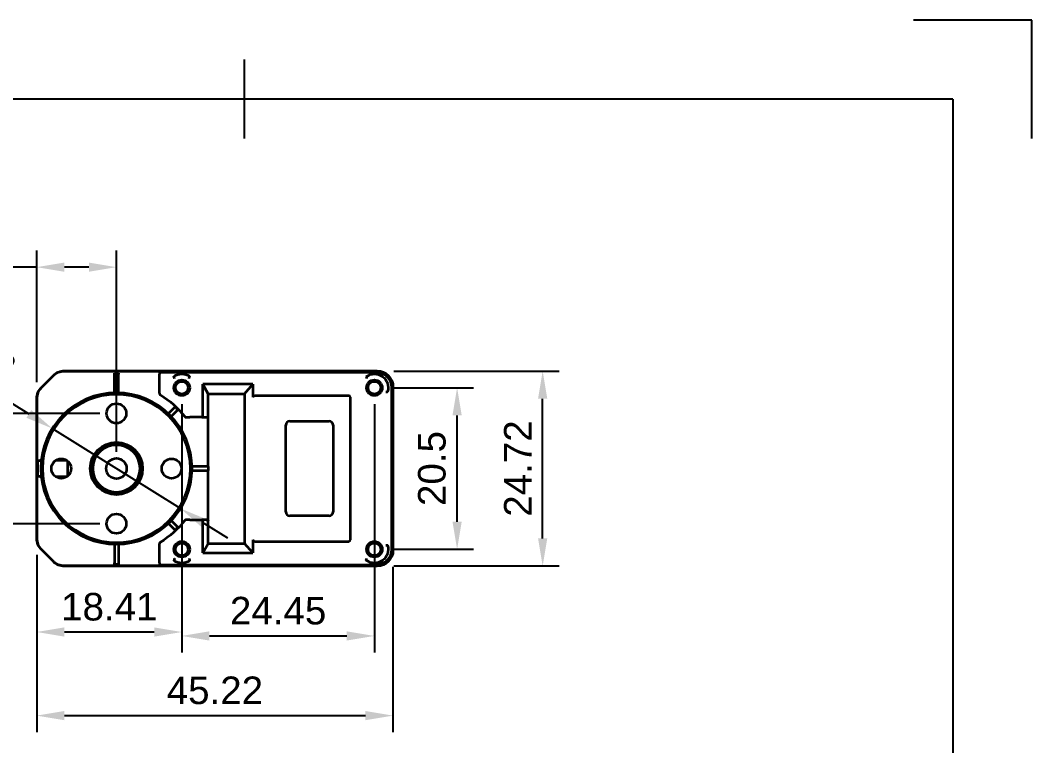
# Model space of a CAD drawing. Header units: millimetres. Extents: x 0 to 210, y 0 to 297.
# Drawn here: x 81.6 to 210, y 204.9 to 297 of the extents above; entities that cross this region are included whole.
import ezdxf

# ---------------------------------------------------------------- set-up
doc = ezdxf.new("R2010")
doc.units = ezdxf.units.MM
doc.header["$LTSCALE"] = 0.75
for name, color, linetype, lineweight in [('Border', 7, 'Continuous', 25), ('Dimensions', 7, 'Continuous', 18), ('可见', 7, 'Continuous', 35)]:
    doc.layers.add(name, color=color, linetype=linetype, lineweight=lineweight)
doc.styles.get("Standard").update_dxf_attribs({"font": 'arial.ttf'})
doc.dimstyles.new('ISO-25', dxfattribs={"dimtxt": 3.5, "dimasz": 3.5, "dimexe": 2.1, "dimexo": 2.1, "dimgap": 1.4, "dimtad": 1, "dimzin": 12, "dimdsep": 46, "dimtxsty": 'Standard', "dimcen": 0, "dimclrd": 256, "dimclre": 256, "dimclrt": 256, "dimazin": 3, "dimtp": 0.1, "dimtm": 0.1, "dimtfac": 0.714286, "dimtmove": 0, "dimatfit": 3, "dimfxl": 1, "dimtzin": 12, "dimarcsym": 0})

# ---------------------------------------------------------------- blocks, each defined once
blk = doc.blocks.new('ISO_A4(P)_SHEET')
at = {"layer": 'Border'}
for p, q in [((110, 292), (110, 282)), ((200, 287), (20, 287)), ((200, 287), (200, 10))]:
    blk.add_line(p, q, dxfattribs=at)
at = {"layer": 'Defpoints'}
for p, q in [((210, 297), (195, 297)), ((210, 282), (210, 297))]:
    blk.add_line(p, q, dxfattribs=at)
blk = doc.blocks.new('*D26')
at = {"layer": 'Defpoints', "color": 0, "transparency": 16777216}
for p in [(102.095775, 250.353035), (126.545775, 250.353035), (126.545775, 218.853035)]:
    blk.add_point(p, dxfattribs=at)
at = {"layer": 'Dimensions', "lineweight": -2, "transparency": 16777216}
for p, q in [((102.095775, 248.253035), (102.095775, 216.753035)), ((126.545775, 248.253035), (126.545775, 216.753035)), ((105.595775, 218.853035), (123.045775, 218.853035))]:
    blk.add_line(p, q, dxfattribs=at)
at = {"layer": 'Dimensions', "transparency": 16777216}
for points in [[(105.595775, 219.436368), (105.595775, 218.269701), (102.095775, 218.853035)], [(123.045775, 219.436368), (123.045775, 218.269701), (126.545775, 218.853035)]]:
    blk.add_solid(points, dxfattribs=at)
at = {"layer": 'Dimensions', "transparency": 16777216, "insert": (114.320775, 222.04004), "char_height": 3.5, "attachment_point": 5}
blk.add_mtext('24.45', dxfattribs=at)
blk = doc.blocks.new('*D27')
at = {"layer": 'Defpoints', "color": 0, "transparency": 16777216}
for p in [(83.684071, 231.235161), (102.095775, 229.853035), (83.684071, 219.353035)]:
    blk.add_point(p, dxfattribs=at)
at = {"layer": 'Dimensions', "lineweight": -2, "transparency": 16777216}
for p, q in [((83.684071, 229.135161), (83.684071, 217.253035)), ((102.095775, 227.753035), (102.095775, 217.253035)), ((98.595775, 219.353035), (87.184071, 219.353035))]:
    blk.add_line(p, q, dxfattribs=at)
at = {"layer": 'Dimensions', "transparency": 16777216}
for points in [[(87.184071, 219.936368), (87.184071, 218.769701), (83.684071, 219.353035)], [(98.595775, 219.936368), (98.595775, 218.769701), (102.095775, 219.353035)]]:
    blk.add_solid(points, dxfattribs=at)
at = {"layer": 'Dimensions', "transparency": 16777216, "insert": (92.889923, 222.54004), "char_height": 3.5, "attachment_point": 5}
blk.add_mtext('18.41', dxfattribs=at)
blk = doc.blocks.new('*D28')
at = {"layer": 'Defpoints', "color": 0, "transparency": 16777216}
for p in [(83.684071, 265.660314), (83.684071, 248.970908), (93.795775, 240.103035)]:
    blk.add_point(p, dxfattribs=at)
at = {"layer": 'Dimensions', "lineweight": -2, "transparency": 16777216}
for p, q in [((83.684071, 251.070908), (83.684071, 267.760314)), ((93.795775, 242.203035), (93.795775, 267.760314)), ((83.684071, 265.660314), (66.578478, 265.660314)), ((90.295775, 265.660314), (87.184071, 265.660314))]:
    blk.add_line(p, q, dxfattribs=at)
at = {"layer": 'Dimensions', "transparency": 16777216}
for points in [[(87.184071, 266.243647), (87.184071, 265.07698), (83.684071, 265.660314)], [(90.295775, 266.243647), (90.295775, 265.07698), (93.795775, 265.660314)]]:
    blk.add_solid(points, dxfattribs=at)
at = {"layer": 'Dimensions', "transparency": 16777216, "insert": (73.381275, 268.847319), "char_height": 3.5, "attachment_point": 5}
blk.add_mtext('10.11', dxfattribs=at)
blk = doc.blocks.new('*D29')
at = {"layer": 'Defpoints', "color": 0, "transparency": 16777216}
for p in [(126.545775, 250.353035), (137.045775, 250.353035), (126.545775, 229.853035)]:
    blk.add_point(p, dxfattribs=at)
at = {"layer": 'Dimensions', "lineweight": -2, "transparency": 16777216}
for p, q in [((128.645775, 250.353035), (139.145775, 250.353035)), ((137.045775, 233.353035), (137.045775, 246.853035)), ((128.645775, 229.853035), (139.145775, 229.853035))]:
    blk.add_line(p, q, dxfattribs=at)
at = {"layer": 'Dimensions', "transparency": 16777216}
for points in [[(136.462442, 246.853035), (137.629108, 246.853035), (137.045775, 250.353035)], [(136.462442, 233.353035), (137.629108, 233.353035), (137.045775, 229.853035)]]:
    blk.add_solid(points, dxfattribs=at)
at = {"layer": 'Dimensions', "transparency": 16777216, "insert": (133.85877, 240.103035), "char_height": 3.5, "attachment_point": 5, "rotation": 90}
blk.add_mtext('20.5', dxfattribs=at)
blk = doc.blocks.new('*D30')
at = {"layer": 'Defpoints', "color": 0, "transparency": 16777216}
for p in [(126.907555, 252.464739), (147.907555, 252.464739), (126.907555, 227.741331)]:
    blk.add_point(p, dxfattribs=at)
at = {"layer": 'Dimensions', "lineweight": -2, "transparency": 16777216}
for p, q in [((129.007555, 252.464739), (150.007555, 252.464739)), ((147.907555, 231.241331), (147.907555, 248.964739)), ((129.007555, 227.741331), (150.007555, 227.741331))]:
    blk.add_line(p, q, dxfattribs=at)
at = {"layer": 'Dimensions', "transparency": 16777216}
for points in [[(147.324222, 248.964739), (148.490889, 248.964739), (147.907555, 252.464739)], [(147.324222, 231.241331), (148.490889, 231.241331), (147.907555, 227.741331)]]:
    blk.add_solid(points, dxfattribs=at)
at = {"layer": 'Dimensions', "transparency": 16777216, "insert": (144.750393, 240.103035), "char_height": 3.5, "attachment_point": 5, "rotation": 90}
blk.add_mtext('24.72', dxfattribs=at)
blk = doc.blocks.new('*D31')
at = {"layer": 'Defpoints', "color": 0, "transparency": 16777216}
for p in [(83.684071, 231.235161), (128.907479, 229.741178), (128.907479, 208.741178)]:
    blk.add_point(p, dxfattribs=at)
at = {"layer": 'Dimensions', "lineweight": -2, "transparency": 16777216}
for p, q in [((83.684071, 229.135161), (83.684071, 206.641178)), ((128.907479, 227.641178), (128.907479, 206.641178)), ((87.184071, 208.741178), (125.407479, 208.741178))]:
    blk.add_line(p, q, dxfattribs=at)
at = {"layer": 'Dimensions', "transparency": 16777216}
for points in [[(87.184071, 209.324512), (87.184071, 208.157845), (83.684071, 208.741178)], [(125.407479, 209.324512), (125.407479, 208.157845), (128.907479, 208.741178)]]:
    blk.add_solid(points, dxfattribs=at)
at = {"layer": 'Dimensions', "transparency": 16777216, "insert": (106.295775, 211.928184), "char_height": 3.5, "attachment_point": 5}
blk.add_mtext('45.22', dxfattribs=at)
blk = doc.blocks.new('*D39')
at = {"layer": 'Defpoints', "color": 0, "transparency": 16777216}
for p in [(85.650283, 245.183484), (101.941267, 235.022586)]:
    blk.add_point(p, dxfattribs=at)
at = {"layer": 'Dimensions', "lineweight": -2, "transparency": 16777216}
for p, q in [((66.420496, 257.177352), (82.680573, 247.035731)), ((101.941267, 235.022586), (85.650283, 245.183484)), ((104.910978, 233.170339), (107.880688, 231.318092))]:
    blk.add_line(p, q, dxfattribs=at)
at = {"layer": 'Dimensions', "transparency": 16777216}
for points in [[(82.989281, 247.530683), (82.371865, 246.540779), (85.650283, 245.183484)], [(105.219685, 233.66529), (104.60227, 232.675387), (101.941267, 235.022586)]]:
    blk.add_solid(points, dxfattribs=at)
at = {"layer": 'Dimensions', "transparency": 16777216, "insert": (74.804087, 255.819858), "char_height": 3.5, "attachment_point": 5, "rotation": 328.04770387}
blk.add_mtext('∅19.2', dxfattribs=at)
blk = doc.blocks.new('*D40')
at = {"layer": 'Defpoints', "color": 0, "transparency": 16777216}
for p in [(93.795775, 247.103033), (72.795775, 233.103037), (93.795775, 233.103037)]:
    blk.add_point(p, dxfattribs=at)
at = {"layer": 'Dimensions', "lineweight": -2, "transparency": 16777216}
for p, q in [((91.695775, 247.103033), (70.695775, 247.103033)), ((72.795775, 243.603033), (72.795775, 236.603037)), ((91.695775, 233.103037), (70.695775, 233.103037))]:
    blk.add_line(p, q, dxfattribs=at)
at = {"layer": 'Dimensions', "transparency": 16777216}
for points in [[(72.212442, 243.603033), (73.379108, 243.603033), (72.795775, 247.103033)], [(72.212442, 236.603037), (73.379108, 236.603037), (72.795775, 233.103037)]]:
    blk.add_solid(points, dxfattribs=at)
at = {"layer": 'Dimensions', "transparency": 16777216, "insert": (69.638613, 240.103035), "char_height": 3.5, "attachment_point": 5, "rotation": 90}
blk.add_mtext('14', dxfattribs=at)

msp = doc.modelspace()

# ---------------------------------------------------------------- linework, layer by layer
at = {"layer": '可见', "extrusion": (0, 1, 0)}
for p, q in [((84.27, 250.385, 4.7), (85.764, 251.879, 4.7)), ((85.764, 251.877, 4.8), (84.272, 250.384, 4.8)), ((87.178, 252.465, 4.7), (126.908, 252.465, 4.7)), ((126.906, 252.463, 4.8), (87.179, 252.463, 4.8)), ((94.046, 252.223, 14.753), (93.546, 252.223, 14.753)), ((93.546, 249.7, 14.8), (93.546, 252.077, 14.8)), ((94.046, 249.7, 14.8), (94.046, 252.077, 14.8)), ((99.257, 249.661, 14.8), (99.257, 252.077, 14.8)), ((99.488, 252.323, 14.8), (126.766, 252.323, 14.8)), ((104.746, 246.803, 16.3), (104.746, 250.803, 16.3)), ((111.121, 250.803, 16.3), (104.746, 250.803, 16.3)), ((105.446, 249.603, 15.44), (104.746, 250.803, 16.3)), ((110.046, 249.603, 15.44), (111.121, 250.803, 16.3)), ((111.121, 250.803, 16.3), (111.121, 249.17, 16.3)), ((128.906, 229.743, 4.8), (128.906, 250.463, 4.8)), ((128.907, 250.465, 4.7), (128.907, 229.741, 4.7)), ((105.446, 246.803, 15.44), (105.446, 249.603, 15.44)), ((105.446, 249.603, 15.44), (110.046, 249.603, 15.44)), ((110.046, 249.603, 15.44), (110.046, 230.603, 15.44)), ((123.302, 249.345, 16.3), (111.398, 249.345, 16.3)), ((123.499, 231.058, 16.3), (123.499, 249.148, 16.3)), ((128.766, 229.882, 14.8), (128.766, 250.324, 14.8)), ((83.684, 231.235, 4.7), (83.684, 248.971, 4.7)), ((83.686, 248.97, 4.8), (83.686, 231.236, 4.8)), ((101.256, 247.917, 14.8), (100.405, 247.066, 14.8)), ((101.61, 247.563, 14.8), (101.256, 247.917, 14.8)), ((100.758, 246.712, 14.8), (101.61, 247.563, 14.8)), ((104.651, 246.603, 16.1), (103.124, 246.603, 16.1)), ((104.651, 246.603, 16.1), (105.246, 246.603, 15.369)), ((105.446, 240.353, 14.8), (105.446, 246.803, 14.8)), ((115.296, 234.603, 18.2), (115.296, 245.603, 18.2)), ((115.796, 246.103, 18.2), (120.796, 246.103, 18.2)), ((121.296, 245.603, 18.2), (121.296, 234.603, 18.2)), ((83.791, 241.103, 12.3), (83.822, 241.103, 14.553)), ((83.791, 241.103, 12.3), (83.791, 239.103, 12.3)), ((84.248, 241.103, 14.8), (84.072, 241.103, 14.8)), ((87.546, 241.103, 14.8), (86.046, 241.103, 14.8)), ((87.596, 241.064, 14), (87.596, 239.143, 14)), ((105.446, 240.353, 14.8), (103.393, 240.353, 14.8)), ((105.446, 240.353, 14.7), (105.446, 239.853, 14.7)), ((83.822, 239.103, 14.553), (83.791, 239.103, 12.3)), ((84.072, 239.103, 14.8), (84.248, 239.103, 14.8)), ((86.046, 239.103, 14.8), (87.546, 239.103, 14.8)), ((103.393, 239.853, 14.8), (105.446, 239.853, 14.8)), ((105.446, 233.403, 14.8), (105.446, 239.853, 14.8)), ((120.796, 234.103, 18.2), (115.796, 234.103, 18.2)), ((100.405, 233.14, 14.8), (101.256, 232.289, 14.8)), ((101.61, 232.643, 14.8), (100.758, 233.494, 14.8)), ((101.256, 232.289, 14.8), (101.61, 232.643, 14.8)), ((103.124, 233.603, 16.1), (104.651, 233.603, 16.1)), ((105.246, 233.603, 15.369), (104.651, 233.603, 16.1)), ((104.746, 229.403, 16.3), (104.746, 233.403, 16.3)), ((105.446, 230.603, 15.44), (105.446, 233.403, 15.44)), ((93.546, 230.506, 14.8), (93.546, 228.129, 14.8)), ((94.046, 230.506, 14.8), (94.046, 228.129, 14.8)), ((99.257, 228.129, 14.8), (99.257, 230.545, 14.8)), ((104.746, 229.403, 16.3), (105.446, 230.603, 15.44)), ((105.446, 230.603, 15.44), (110.046, 230.603, 15.44)), ((111.121, 229.403, 16.3), (110.046, 230.603, 15.44)), ((111.121, 231.036, 16.3), (111.121, 229.403, 16.3)), ((111.398, 230.861, 16.3), (123.302, 230.861, 16.3)), ((85.764, 228.327, 4.7), (84.27, 229.821, 4.7)), ((84.272, 229.822, 4.8), (85.764, 228.329, 4.8)), ((104.746, 229.403, 16.3), (111.121, 229.403, 16.3)), ((126.908, 227.741, 4.7), (87.178, 227.741, 4.7)), ((87.179, 227.743, 4.8), (126.906, 227.743, 4.8)), ((93.546, 227.983, 14.753), (94.046, 227.983, 14.753)), ((99.488, 227.883, 14.8), (126.766, 227.883, 14.8))]:
    msp.add_line(p, q, dxfattribs=at)
at = {"layer": '可见'}
for centre, radius in [((102.096, 250.353, 16.3), 1), ((102.096, 250.353, 16.1), 0.8), ((126.546, 250.353, 16.3), 1), ((126.546, 250.353, 16.1), 0.8), ((93.796, 247.103, 18.35), 1.25), ((93.796, 240.103, 18.35), 3.325), ((93.796, 240.103, 18.05), 3.025), ((86.796, 240.103, 18.35), 1.25), ((93.796, 240.103, 18.9), 1.3), ((100.796, 240.103, 18.35), 1.25), ((93.796, 233.103, 18.35), 1.25), ((102.096, 229.853, 16.3), 1), ((102.096, 229.853, 16.1), 0.8), ((126.546, 229.853, 16.3), 1), ((126.546, 229.853, 16.1), 0.8)]:
    msp.add_circle(centre, radius, dxfattribs=at)
at = {"layer": '可见', "extrusion": (-7e-15, 0, -1)}
for centre, radius in [((-93.796, 240.103, -18.15), 9.6), ((-93.796, 240.103, -18.35), 9.4)]:
    msp.add_circle(centre, radius, dxfattribs=at)
at = {"layer": '可见', "extrusion": (1e-16, 0, -1)}
msp.add_circle((-93.796, 240.103, -18.65), 3, dxfattribs=at)
at = {"layer": '可见', "extrusion": (1.77e-14, -8.77e-14, -1)}
msp.add_arc((-87.178, 250.465, -4.7), 2, 44.99993, 90.00007, dxfattribs=at)
at = {"layer": '可见'}
for centre, radius, start, end in [((87.179, 250.463, 4.8), 2, 89.99981, 135.00019), ((85.686, 248.97, 4.8), 2, 134.99981, 180.00019), ((115.796, 245.603, 18.2), 0.5, 90, 180), ((120.796, 245.603, 18.2), 0.5, 0, 90), ((115.796, 234.603, 18.2), 0.5, 180, 270), ((120.796, 234.603, 18.2), 0.5, 270, 0), ((85.686, 231.236, 4.8), 2, 179.99981, 225.00019), ((87.179, 229.743, 4.8), 2, 224.99979, 270.00019)]:
    msp.add_arc(centre, radius, start, end, dxfattribs=at)
at = {"layer": '可见', "extrusion": (-1, 0, -1e-16)}
for centre, start, end in [((-252.077, 14.55, -93.546), 90, 125.69121), ((-228.129, 14.55, -93.546), 54.30879, 90)]:
    msp.add_arc(centre, 0.25, start, end, dxfattribs=at)
at = {"layer": '可见', "extrusion": (1, 0, 1e-16)}
for centre, start, end in [((252.077, 14.55, 94.046), 54.30879, 90), ((228.129, 14.55, 94.046), 90, 125.69121)]:
    msp.add_arc(centre, 0.25, start, end, dxfattribs=at)
at = {"layer": '可见', "extrusion": (1e-16, 0, -1)}
for centre, radius, start, end in [((-102.096, 250.353, -16.05), 1.75, 56.12339, 123.87661), ((-126.546, 250.353, -16.1), 1.75, 54.92607, 195.9986), ((-93.796, 240.103, -14.8), 10.891, 120.82721, 142.80974), ((-93.796, 240.103, -14.8), 10.891, 217.19026, 239.17279), ((-126.546, 229.853, -16.1), 1.75, 164.0014, 305.07393), ((-102.096, 229.853, -16.05), 1.75, 236.12339, 303.87661)]:
    msp.add_arc(centre, radius, start, end, dxfattribs=at)
at = {"layer": '可见', "extrusion": (-1.99e-14, 2.72e-14, -1)}
msp.add_arc((-85.684, 248.971, -4.7), 2, 359.99993, 45.00007, dxfattribs=at)
at = {"layer": '可见', "extrusion": (1.44096e-07, -1, -4.78357e-08)}
msp.add_arc((-154.769, 101.298, -246.603), 271.557, 341.42612, 341.707, dxfattribs=at)
at = {"layer": '可见', "extrusion": (0, 1, 0)}
msp.add_arc((-84.072, 14.55, 241.103), 0.25, 0.8, 90, dxfattribs=at)
at = {"layer": '可见', "extrusion": (0, -1, 0)}
msp.add_arc((84.072, 14.55, -239.103), 0.25, 90, 179.2, dxfattribs=at)
at = {"layer": '可见', "extrusion": (1.25143e-07, 1, -4.15701e-08)}
msp.add_arc((154.779, 101.301, 233.603), 271.567, 198.29301, 198.57387, dxfattribs=at)
at = {"layer": '可见', "extrusion": (-2e-14, -2.7e-14, -1)}
msp.add_arc((-85.684, 231.235, -4.7), 2, 314.99993, 0.00007, dxfattribs=at)
at = {"layer": '可见', "extrusion": (1.75e-14, 8.77e-14, -1)}
msp.add_arc((-87.178, 229.741, -4.7), 2, 269.99993, 315.00007, dxfattribs=at)
at = {"layer": '可见', "extrusion": (0, -0.999903, -0.013962)}
msp.add_ellipse((99.256, 252.333, 14.124), major_axis=(0.267, -0.009, 0.67), ratio=0.3466618, start_param=0.1370172, end_param=1.019379, dxfattribs=at)
at = {"layer": '可见', "extrusion": (-0.928449, 2.33035e-06, 0.371459)}
msp.add_ellipse((99.141, 252.076, 14.51), major_axis=(0.116, 0.005, 0.29), ratio=0.862072, start_param=-0.0125871, end_param=0.0417798, dxfattribs=at)
at = {"layer": '可见', "extrusion": (-1.06493e-05, 0.92395, 0.382514)}
msp.add_ellipse((125.816, 251.777, 16.119), major_axis=(-0.291, -0.029, 0.07), ratio=0.6057455, start_param=-0.5182409, end_param=-0.2603136, dxfattribs=at)
at = {"layer": '可见'}
for centre, major_axis, ratio, start_param, end_param in [((126.906, 250.463, 4.8), (1.414, 1.414), 0.9998051, 5.4978846, 7.068486), ((111.441, 249.142, 16.3), (-0.319, 0.045), 0.6209394, -1.3474132, 0.0873677), ((123.296, 249.142, 16.3), (0.146, 0.146), 0.9702875, 5.5128663, 7.0535043), ((111.441, 231.064, 16.3), (0.319, 0.045), 0.6209394, 3.0542249, 4.4890058), ((123.296, 231.064, 16.3), (-0.146, 0.146), 0.9702875, 2.3712736, 3.9119117), ((126.906, 229.743, 4.8), (-1.414, 1.414), 0.9998051, 2.356292, 3.9268933)]:
    msp.add_ellipse(centre, major_axis=major_axis, ratio=ratio, start_param=start_param, end_param=end_param, dxfattribs=at)
at = {"layer": '可见', "extrusion": (1e-16, 0, -1)}
for centre, major_axis, start_param, end_param in [((126.907, 250.465, 4.7), (1.414, 1.414), -0.7853601, 0.7853601), ((126.907, 229.741, 4.7), (-1.414, 1.414), 2.3562326, 3.9269527)]:
    msp.add_ellipse(centre, major_axis=major_axis, ratio=0.9999239, start_param=start_param, end_param=end_param, dxfattribs=at)
at = {"layer": '可见', "extrusion": (-1.14254e-11, 1, 4.36382e-11)}
msp.add_ellipse((103.123, 246.603, 16.05), major_axis=(0.0614, 0, 0.0005), ratio=0.8107932, start_param=3.4105302, end_param=4.7230264, dxfattribs=at)
at = {"layer": '可见', "extrusion": (-0.903126, 0, 0.429377)}
for centre, start_param, end_param in [((104.651, 246.803, 16.1), 4.712389, 6.2831853), ((104.651, 233.403, 16.1), 0, 1.5707963)]:
    msp.add_ellipse(centre, major_axis=(0.095, 0, 0.2), ratio=0.9031255, start_param=start_param, end_param=end_param, dxfattribs=at)
at = {"layer": '可见', "extrusion": (-0.334991, 0, 0.942221)}
msp.add_ellipse((105.246, 246.803, 15.369), major_axis=(0.2, 0, 0.071), ratio=0.9422213, start_param=4.712389, end_param=6.2831853, dxfattribs=at)
at = {"layer": '可见', "extrusion": (-1.18893e-11, -1, 4.46832e-11)}
msp.add_ellipse((103.124, 233.603, 16.05), major_axis=(0.0615, 0, 0.0004), ratio=0.8109786, start_param=1.5625879, end_param=2.8741065, dxfattribs=at)
at = {"layer": '可见', "extrusion": (0.334991, 0, -0.942221)}
msp.add_ellipse((105.246, 233.403, 15.369), major_axis=(0.2, 0, 0.071), ratio=0.9422213, start_param=4.712389, end_param=6.2831853, dxfattribs=at)
at = {"layer": '可见', "extrusion": (0, 0.999903, -0.013962)}
msp.add_ellipse((99.256, 227.873, 14.124), major_axis=(0.267, 0.009, 0.67), ratio=0.3466618, start_param=-1.019379, end_param=-0.1370172, dxfattribs=at)
at = {"layer": '可见', "extrusion": (-0.928449, -2.32973e-06, 0.371459)}
msp.add_ellipse((99.141, 228.13, 14.51), major_axis=(0.116, -0.005, 0.29), ratio=0.8620726, start_param=-0.0417798, end_param=0.0125871, dxfattribs=at)
at = {"layer": '可见', "extrusion": (-0.000130157, -0.923966, 0.382475)}
msp.add_ellipse((125.822, 228.429, 16.119), major_axis=(-0.297, 0.029, 0.071), ratio=0.599817, start_param=0.2546564, end_param=0.5099325, dxfattribs=at)
at = {"layer": '可见'}
for points, knots in [([(99.198, 252.327, 14.553), (99.202, 252.327, 14.56), (99.207, 252.326, 14.567), (99.226, 252.323, 14.598), (99.24, 252.317, 14.623), (99.257, 252.299, 14.667), (99.263, 252.286, 14.689), (99.267, 252.253, 14.729), (99.266, 252.233, 14.747), (99.262, 252.194, 14.772), (99.26, 252.171, 14.783), (99.257, 252.129, 14.795), (99.257, 252.11, 14.798), (99.257, 252.091, 14.8)], [0.210967233, 0.210967233, 0.210967233, 0.210967233, 0.213266661, 0.213266661, 0.221189323, 0.221189323, 0.22851054, 0.22851054, 0.235831758, 0.235831758, 0.242655001, 0.242655001, 0.248056301, 0.248056301, 0.248056301, 0.248056301]), ([(101.173, 251.535, 16.3), (101.172, 251.536, 16.3), (101.172, 251.537, 16.3), (101.166, 251.555, 16.3), (101.16, 251.573, 16.298), (101.148, 251.608, 16.29), (101.142, 251.625, 16.284), (101.127, 251.67, 16.263), (101.119, 251.697, 16.244), (101.105, 251.739, 16.198), (101.1, 251.755, 16.173), (101.096, 251.766, 16.146)], [-0.000241052, -0.000241052, -0.000241052, -0.000241052, 0, 0, 0.005641738, 0.005641738, 0.011249666, 0.011249666, 0.021296934, 0.021296934, 0.030336679, 0.030336679, 0.030336679, 0.030336679]), ([(103.019, 251.535, 16.3), (103.019, 251.536, 16.3), (103.019, 251.537, 16.3), (103.026, 251.555, 16.3), (103.032, 251.573, 16.298), (103.044, 251.608, 16.29), (103.049, 251.625, 16.284), (103.064, 251.67, 16.263), (103.073, 251.697, 16.244), (103.086, 251.739, 16.198), (103.092, 251.755, 16.173), (103.095, 251.766, 16.146)], [-0.080697196, -0.080697196, -0.080697196, -0.080697196, -0.080456143, -0.080456143, -0.074814406, -0.074814406, -0.069206477, -0.069206477, -0.059159209, -0.059159209, -0.050119464, -0.050119464, -0.050119464, -0.050119464]), ([(125.523, 251.766, 16.146), (125.519, 251.757, 16.167), (125.517, 251.745, 16.188), (125.517, 251.73, 16.207), (125.516, 251.715, 16.226), (125.517, 251.697, 16.242), (125.52, 251.677, 16.256), (125.522, 251.657, 16.27), (125.525, 251.634, 16.281), (125.529, 251.611, 16.288), (125.533, 251.587, 16.296), (125.538, 251.561, 16.3), (125.543, 251.535, 16.3)], [0, 0, 0, 0, 0.25, 0.25, 0.25, 0.5, 0.5, 0.5, 0.75, 0.75, 0.75, 1, 1, 1, 1]), ([(128.766, 250.324, 14.8), (128.766, 250.588, 14.803), (128.714, 250.85, 14.802), (128.511, 251.335, 14.804), (128.365, 251.554, 14.804), (127.996, 251.922, 14.804), (127.778, 252.068, 14.804), (127.293, 252.271, 14.802), (127.031, 252.323, 14.803), (126.766, 252.323, 14.8)], [-0.3147312, -0.3147312, -0.3147312, -0.3147312, -0.23531965, -0.23531965, -0.15736485, -0.15736485, -0.07942791, -0.07942791, -0.000001, -0.000001, -0.000001, -0.000001]), ([(99.257, 249.661, 14.8), (99.257, 249.641, 14.8), (99.26, 249.621, 14.8), (99.27, 249.582, 14.8), (99.278, 249.563, 14.8), (99.299, 249.526, 14.8), (99.312, 249.509, 14.8), (99.342, 249.479, 14.8), (99.359, 249.466, 14.8), (99.377, 249.455, 14.8)], [-0.024919882, -0.024919882, -0.024919882, -0.024919882, -0.01894864, -0.01894864, -0.012779265, -0.012779265, -0.006340067, -0.006340067, -0.000001, -0.000001, -0.000001, -0.000001]), ([(128.012, 249.849, 16.3), (128.038, 249.845, 16.3), (128.064, 249.84, 16.295), (128.088, 249.836, 16.285), (128.112, 249.832, 16.275), (128.135, 249.829, 16.26), (128.153, 249.826, 16.241), (128.172, 249.823, 16.223), (128.186, 249.821, 16.201), (128.196, 249.819, 16.177)], [0, 0, 0, 0, 0.3333333, 0.3333333, 0.3333333, 0.6666667, 0.6666667, 0.6666667, 1, 1, 1, 1]), ([(102.643, 233.603, 14.8), (102.627, 233.603, 14.8), (102.61, 233.601, 14.8), (102.577, 233.594, 14.8), (102.561, 233.588, 14.8), (102.531, 233.573, 14.8), (102.517, 233.564, 14.8), (102.492, 233.544, 14.8), (102.481, 233.532, 14.8), (102.472, 233.52, 14.8)], [-0.019744792, -0.019744792, -0.019744792, -0.019744792, -0.014761115, -0.014761115, -0.009664727, -0.009664727, -0.004734527, -0.004734527, -0.000001, -0.000001, -0.000001, -0.000001]), ([(99.377, 230.751, 14.8), (99.359, 230.74, 14.8), (99.342, 230.727, 14.8), (99.312, 230.697, 14.8), (99.299, 230.68, 14.8), (99.278, 230.643, 14.8), (99.27, 230.624, 14.8), (99.26, 230.585, 14.8), (99.257, 230.565, 14.8), (99.257, 230.545, 14.8)], [-0.024903126, -0.024903126, -0.024903126, -0.024903126, -0.018567479, -0.018567479, -0.012131765, -0.012131765, -0.005967399, -0.005967399, -0.000001, -0.000001, -0.000001, -0.000001]), ([(126.766, 227.883, 14.8), (127.031, 227.883, 14.803), (127.293, 227.935, 14.802), (127.778, 228.138, 14.804), (127.996, 228.284, 14.804), (128.364, 228.652, 14.804), (128.511, 228.871, 14.804), (128.714, 229.356, 14.802), (128.766, 229.618, 14.803), (128.766, 229.882, 14.8)], [-0.31462106, -0.31462106, -0.31462106, -0.31462106, -0.2352392, -0.2352392, -0.15732555, -0.15732555, -0.0793958, -0.0793958, -0.000001, -0.000001, -0.000001, -0.000001]), ([(128.012, 230.357, 16.3), (128.038, 230.361, 16.3), (128.064, 230.366, 16.295), (128.088, 230.37, 16.285), (128.112, 230.374, 16.275), (128.135, 230.377, 16.26), (128.153, 230.38, 16.241), (128.172, 230.383, 16.223), (128.186, 230.385, 16.201), (128.196, 230.387, 16.177)], [0, 0, 0, 0, 0.3333333, 0.3333333, 0.3333333, 0.6666667, 0.6666667, 0.6666667, 1, 1, 1, 1]), ([(101.173, 228.671, 16.3), (101.172, 228.67, 16.3), (101.172, 228.669, 16.3), (101.166, 228.651, 16.3), (101.16, 228.633, 16.298), (101.148, 228.598, 16.29), (101.142, 228.581, 16.284), (101.127, 228.536, 16.263), (101.119, 228.509, 16.244), (101.105, 228.467, 16.198), (101.1, 228.451, 16.173), (101.096, 228.44, 16.146)], [-0.080697196, -0.080697196, -0.080697196, -0.080697196, -0.080456143, -0.080456143, -0.074814406, -0.074814406, -0.069206477, -0.069206477, -0.059159209, -0.059159209, -0.050119464, -0.050119464, -0.050119464, -0.050119464]), ([(103.019, 228.671, 16.3), (103.019, 228.67, 16.3), (103.019, 228.669, 16.3), (103.026, 228.651, 16.3), (103.032, 228.633, 16.298), (103.044, 228.598, 16.29), (103.049, 228.581, 16.284), (103.064, 228.536, 16.263), (103.073, 228.509, 16.244), (103.086, 228.467, 16.198), (103.092, 228.451, 16.173), (103.095, 228.44, 16.146)], [-0.000241052, -0.000241052, -0.000241052, -0.000241052, 0, 0, 0.005641738, 0.005641738, 0.011249666, 0.011249666, 0.021296934, 0.021296934, 0.030336679, 0.030336679, 0.030336679, 0.030336679]), ([(125.523, 228.44, 16.146), (125.519, 228.449, 16.167), (125.517, 228.461, 16.188), (125.517, 228.476, 16.206), (125.516, 228.491, 16.225), (125.517, 228.509, 16.242), (125.519, 228.529, 16.256), (125.522, 228.549, 16.27), (125.525, 228.571, 16.281), (125.529, 228.595, 16.288), (125.533, 228.619, 16.296), (125.538, 228.645, 16.3), (125.543, 228.671, 16.3)], [0, 0, 0, 0, 0.25, 0.25, 0.25, 0.5, 0.5, 0.5, 0.75, 0.75, 0.75, 1, 1, 1, 1]), ([(99.257, 228.115, 14.8), (99.257, 228.095, 14.798), (99.257, 228.074, 14.795), (99.26, 228.03, 14.781), (99.263, 228.007, 14.769), (99.266, 227.968, 14.742), (99.267, 227.949, 14.725), (99.263, 227.919, 14.687), (99.257, 227.907, 14.666), (99.239, 227.888, 14.621), (99.225, 227.882, 14.596), (99.205, 227.88, 14.565), (99.202, 227.879, 14.559), (99.198, 227.879, 14.553)], [0.041604817, 0.041604817, 0.041604817, 0.041604817, 0.047389534, 0.047389534, 0.054597917, 0.054597917, 0.061530185, 0.061530185, 0.068462454, 0.068462454, 0.076849207, 0.076849207, 0.078713735, 0.078713735, 0.078713735, 0.078713735])]:
    msp.add_open_spline(points, degree=3, knots=knots, dxfattribs=at)
at = {"layer": '可见', "extrusion": (-1.11447e-11, -0.923948, -0.382517)}
msp.add_open_spline([(101.12, 251.806, 16.05), (101.115, 251.802, 16.059), (101.11, 251.798, 16.068), (101.101, 251.79, 16.089), (101.097, 251.783, 16.105), (101.095, 251.774, 16.127), (101.095, 251.77, 16.136), (101.096, 251.766, 16.146)], degree=3, knots=[0.098713443, 0.098713443, 0.098713443, 0.098713443, 0.101801985, 0.101801985, 0.106084833, 0.106084833, 0.108881684, 0.108881684, 0.108881684, 0.108881684], dxfattribs=at)
at = {"layer": '可见', "extrusion": (3.8563e-12, 0.923948, 0.382517)}
msp.add_open_spline([(103.095, 251.766, 16.146), (103.096, 251.77, 16.136), (103.096, 251.774, 16.127), (103.094, 251.783, 16.105), (103.09, 251.79, 16.089), (103.082, 251.798, 16.068), (103.077, 251.802, 16.059), (103.071, 251.806, 16.05)], degree=3, knots=[0.310661965, 0.310661965, 0.310661965, 0.310661965, 0.313458815, 0.313458815, 0.317741664, 0.317741664, 0.320830206, 0.320830206, 0.320830206, 0.320830206], dxfattribs=at)
at = {"layer": '可见', "extrusion": (0.923948, 6.68382e-11, 0.382517)}
msp.add_open_spline([(128.196, 249.819, 16.177), (128.2, 249.818, 16.167), (128.205, 249.821, 16.156), (128.214, 249.833, 16.133), (128.22, 249.846, 16.119), (128.226, 249.862, 16.106), (128.227, 249.866, 16.103), (128.228, 249.871, 16.1)], degree=3, knots=[0.1658175342, 0.1658175342, 0.1658175342, 0.1658175342, 0.1689504628, 0.1689504628, 0.1739296872, 0.1739296872, 0.1754650141, 0.1754650141, 0.1754650141, 0.1754650141], dxfattribs=at)
at = {"layer": '可见', "extrusion": (1.7782e-10, 3.66007e-10, -1)}
msp.add_open_spline([(102.472, 246.686, 14.8), (102.481, 246.674, 14.8), (102.492, 246.662, 14.8), (102.517, 246.642, 14.8), (102.531, 246.633, 14.8), (102.561, 246.618, 14.8), (102.577, 246.612, 14.8), (102.61, 246.605, 14.8), (102.627, 246.603, 14.8), (102.643, 246.603, 14.8)], degree=3, knots=[-0.019755388, -0.019755388, -0.019755388, -0.019755388, -0.015022796, -0.015022796, -0.010093608, -0.010093608, -0.004990898, -0.004990898, -0.000001, -0.000001, -0.000001, -0.000001], dxfattribs=at)
at = {"layer": '可见', "extrusion": (-0.923948, 6.68382e-11, -0.382517)}
msp.add_open_spline([(128.228, 230.335, 16.1), (128.227, 230.34, 16.103), (128.226, 230.344, 16.106), (128.22, 230.36, 16.119), (128.214, 230.373, 16.133), (128.205, 230.385, 16.156), (128.2, 230.388, 16.167), (128.196, 230.387, 16.177)], degree=3, knots=[-0.1754650141, -0.1754650141, -0.1754650141, -0.1754650141, -0.1739296872, -0.1739296872, -0.1689504628, -0.1689504628, -0.1658175342, -0.1658175342, -0.1658175342, -0.1658175342], dxfattribs=at)
at = {"layer": '可见', "extrusion": (-1.78225e-11, -0.923948, 0.382517)}
msp.add_open_spline([(101.096, 228.44, 16.146), (101.095, 228.436, 16.136), (101.095, 228.432, 16.127), (101.097, 228.423, 16.105), (101.101, 228.416, 16.089), (101.11, 228.408, 16.068), (101.115, 228.404, 16.059), (101.12, 228.4, 16.05)], degree=3, knots=[0.310661965, 0.310661965, 0.310661965, 0.310661965, 0.313458815, 0.313458815, 0.317741664, 0.317741664, 0.320830206, 0.320830206, 0.320830206, 0.320830206], dxfattribs=at)
at = {"layer": '可见', "extrusion": (-1.78225e-11, 0.923948, -0.382517)}
msp.add_open_spline([(103.071, 228.4, 16.05), (103.077, 228.404, 16.059), (103.082, 228.408, 16.068), (103.09, 228.416, 16.089), (103.094, 228.423, 16.105), (103.096, 228.432, 16.127), (103.096, 228.436, 16.136), (103.095, 228.44, 16.146)], degree=3, knots=[0.098713443, 0.098713443, 0.098713443, 0.098713443, 0.101801985, 0.101801985, 0.106084833, 0.106084833, 0.108881684, 0.108881684, 0.108881684, 0.108881684], dxfattribs=at)

# ---------------------------------------------------------------- block references
at = {"layer": 'Border'}
msp.add_blockref('ISO_A4(P)_SHEET', (0, 0), dxfattribs=at)

# ---------------------------------------------------------------- dimensions: what is measured, and where the dimension line sits
at = {"layer": 'Dimensions'}
for base, p1, p2, picture, middle in [((83.684, 265.66), (93.796, 240.103), (83.684, 248.971), '*D28', (73.381, 268.847)), ((83.684, 219.353), (102.096, 229.853), (83.684, 231.235), '*D27', (92.89, 222.54))]:
    dim = msp.add_linear_dim(base=base, p1=p1, p2=p2, angle=180, dimstyle='ISO-25', override={"dimlfac": 1, "dimclrd": 256, "dimclre": 256}, dxfattribs=at)
    dim.commit()
    dim.dimension.update_dxf_attribs({"geometry": picture, "text_midpoint": middle})
dim = msp.add_diameter_dim_2p(p1=(101.941, 235.023), p2=(85.65, 245.183), dimstyle='ISO-25', override={"dimlfac": 1, "dimclrd": 256, "dimclre": 256}, dxfattribs=at)
dim.commit()
dim.dimension.update_dxf_attribs({"geometry": '*D39', "text_midpoint": (73.066, 253.033), "dimtype": 163})
for p1, p2, distance, picture, middle in [((126.908, 227.741), (126.908, 252.465), -21, '*D30', (144.75, 240.103)), ((102.096, 250.353), (126.546, 250.353), -31.5, '*D26', (114.321, 222.04)), ((126.546, 229.853), (126.546, 250.353), -10.5, '*D29', (133.859, 240.103)), ((93.796, 247.103), (93.796, 233.103), -21, '*D40', (69.639, 240.103))]:
    dim = msp.add_aligned_dim(p1=p1, p2=p2, distance=distance, dimstyle='ISO-25', override={"dimlfac": 1, "dimclrd": 256, "dimclre": 256}, dxfattribs=at)
    dim.commit()
    dim.dimension.update_dxf_attribs({"geometry": picture, "text_midpoint": middle})
dim = msp.add_linear_dim(base=(128.907, 208.741), p1=(83.684, 231.235), p2=(128.907, 229.741), dimstyle='ISO-25', override={"dimlfac": 1, "dimclrd": 256, "dimclre": 256}, dxfattribs=at)
dim.commit()
dim.dimension.update_dxf_attribs({"geometry": '*D31', "text_midpoint": (106.296, 211.928)})

doc.saveas('drawing.dxf')
